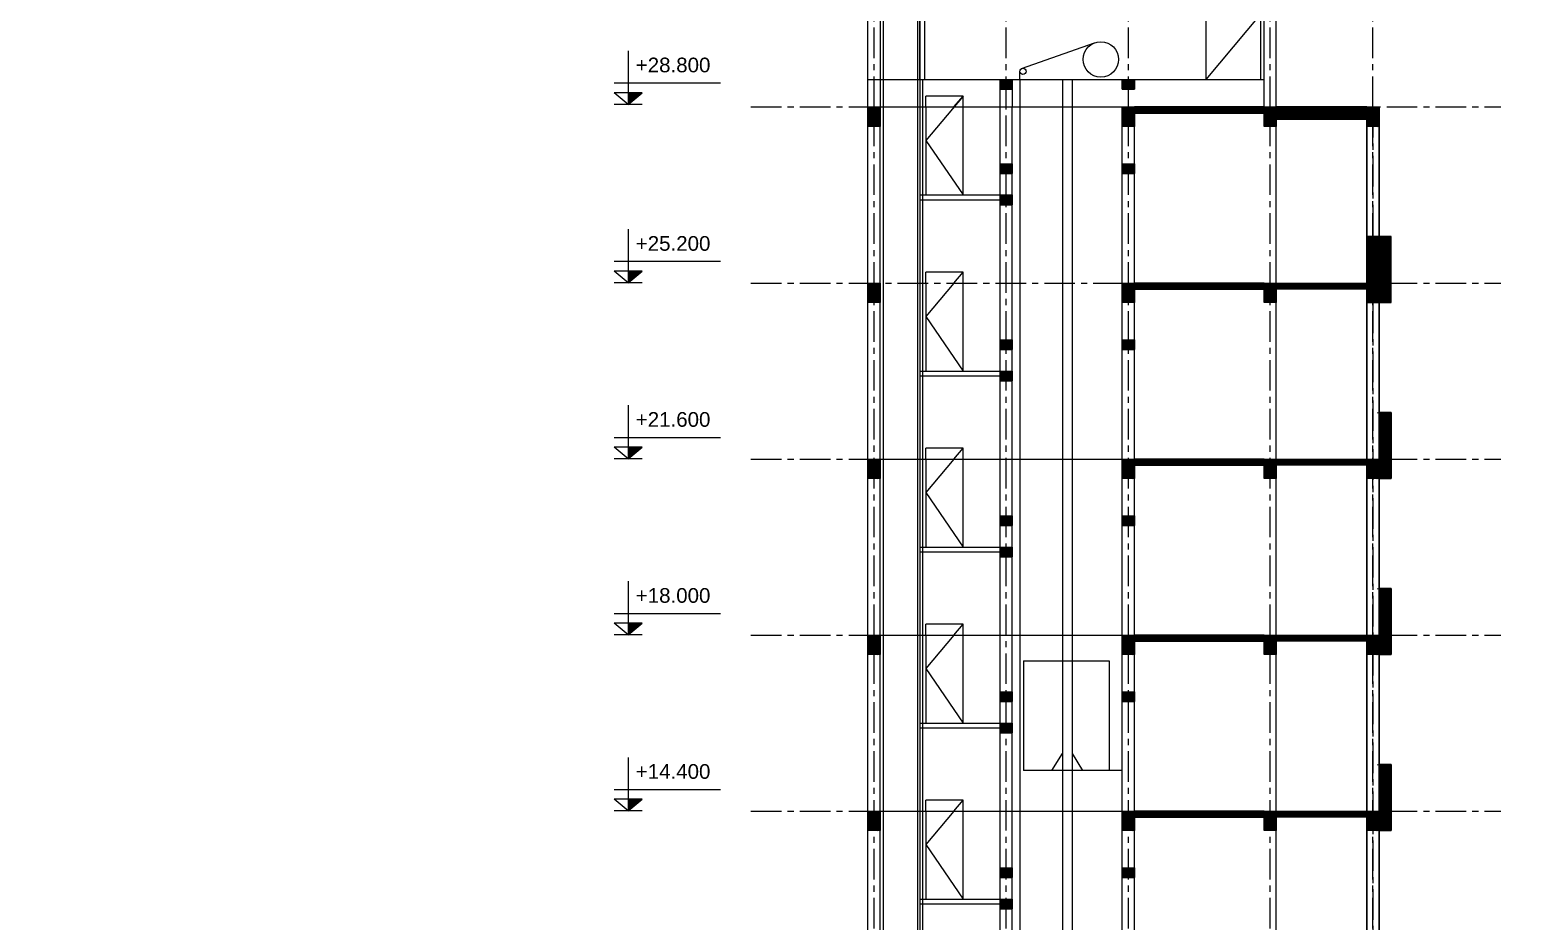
# Model space of a CAD drawing. Header units: millimetres. Extents: x 0 to 8478784, y 0 to 684185.
# Drawn here: x 4043042 to 4073634, y 327576 to 345803 of the extents above; entities that cross this region are included whole.
import ezdxf
from ezdxf.enums import TextEntityAlignment as Align

# ---------------------------------------------------------------- set-up
doc = ezdxf.new("R2010")
doc.units = ezdxf.units.MM
doc.header["$LTSCALE"] = 5000
doc.header["$MEASUREMENT"] = 0
doc.linetypes.add('CENTER', pattern=[2, 1.25, -0.25, 0.25, -0.25])
for name, color, linetype, lineweight in [('00-XMT.Axes', 22, 'CENTER', 15), ('02-XMT.Beams', 94, 'Continuous', 25), ('NET KY HIEU', 31, 'Continuous', 20), ('net thay', 7, 'Continuous', 15)]:
    doc.layers.add(name, color=color, linetype=linetype, lineweight=lineweight)
doc.styles.add('CHU THUONG', font='chhbg.shx', dxfattribs={"width": 0.8, "height": 220})
doc.styles.add('huan-vnari', font='VNARIAL.TTF', dxfattribs={"height": 300})
pattern_1 = [(45, (2182308.238, -26896.873), (-8.838834765, 8.838834765), [])]
pattern_2 = [(45, (2184808.238, -26896.873), (-8.838834765, 8.838834765), [])]
pattern_3 = [(45, (2182308.238, -27535.268), (-8.838834765, 8.838834765), [])]
pattern_4 = [(45, (2176925.207, -21640.16), (-8.838834765, 8.838834765), [])]
pattern_5 = [(45, (2176925.207, -25240.16), (-8.838834765, 8.838834765), [])]
pattern_6 = [(45, (2176925.207, -55370.786), (-8.838834765, 8.838834765), [])]
pattern_7 = [(45, (2176925.207, -28840.16), (-8.838834765, 8.838834765), [])]
pattern_8 = [(45, (2176925.207, -32440.16), (-8.838834765, 8.838834765), [])]

# ---------------------------------------------------------------- blocks, each defined once
blk = doc.blocks.new('cot')
at = {"layer": 'NET KY HIEU', "color": 7}
for p, q in [((0, 615), (0, 0)), ((1060, 243), (-160, 243)), ((0, 0), (-160, 133)), ((160, 133), (-160, 133)), ((0, 0), (160, 133))]:
    blk.add_line(p, q, dxfattribs=at)
at = {"layer": 'NET KY HIEU', "color": 1, "ltscale": 600}
blk.add_line((160, 0), (-160, 0), dxfattribs=at)
at = {"layer": 'NET KY HIEU', "ltscale": 600}
blk.add_solid([(0, 0), (0, 133), (160, 133)], dxfattribs=at)
at = {"layer": 'NET KY HIEU', "color": 3, "style": 'CHU THUONG', "width": 0.8}
blk.add_attdef('%%P0.000', text='', height=220, dxfattribs=at).set_placement((87, 453), align=Align.MIDDLE_LEFT)

msp = doc.modelspace()

# ---------------------------------------------------------------- hatches: boundary and pattern name
at = {"layer": '02-XMT.Beams', "linetype": 'ByBlock', "lineweight": 15}
h = msp.add_hatch(dxfattribs=at)
h.set_pattern_fill('ANSI31', color=256, scale=100, style=0)
h.set_pattern_definition([(45, (2182308.238, -17971.252), (-8.838834765, 8.838834765), [])])
h.paths.add_polyline_path([(4062877.5, 344590.8), (4062877.5, 344790.8), (4063127.5, 344790.8), (4063127.5, 344590.8)])
h = msp.add_hatch(dxfattribs=at)
h.set_pattern_fill('ANSI31', color=256, scale=100, style=0)
h.set_pattern_definition([(45, (2184808.238, -17971.252), (-8.838834765, 8.838834765), [])])
h.paths.add_polyline_path([(4065377.5, 344590.8), (4065377.5, 344790.8), (4065627.5, 344790.8), (4065627.5, 344590.8)])
h = msp.add_hatch(dxfattribs=at)
h.set_pattern_fill('ANSI31', color=256, scale=100, style=0)
h.set_pattern_definition([(45, (2179620.483, -21403.431), (-8.838834765, 8.838834765), [])])
h.paths.add_polyline_path([(4060177.5, 343826.8), (4060177.5, 344226.8), (4060427.5, 344226.8), (4060427.5, 343826.8)])
h = msp.add_hatch(dxfattribs=at)
h.set_pattern_fill('ANSI31', color=256, scale=100, style=0)
h.set_pattern_definition([(45, (2184820.483, -21403.431), (-8.838834765, 8.838834765), [])])
h.paths.add_polyline_path([(4065377.5, 343826.8), (4065377.5, 344226.8), (4065627.5, 344226.8), (4065627.5, 343826.8)])
h = msp.add_hatch(dxfattribs=at)
h.set_pattern_fill('ANSI31', color=256, scale=100, style=0)
h.set_pattern_definition(pattern_4)
h.paths.add_polyline_path([(4068277.5, 344226.8), (4065627.5, 344226.8), (4065627.5, 344101.8), (4068277.5, 344101.8)])
h.paths.add_polyline_path([(4065627.5, 344101.8), (4068277.5, 344101.8)], flags=17)
h = msp.add_hatch(dxfattribs=at)
h.set_pattern_fill('ANSI31', color=256, scale=100, style=0)
h.set_pattern_definition(pattern_4)
h.paths.add_polyline_path([(4068277.5, 344226.8), (4065627.5, 344226.8), (4065627.5, 344101.8), (4068277.5, 344101.8)])
h.paths.add_polyline_path([(4065627.5, 344101.8), (4068277.5, 344101.8)], flags=17)
h = msp.add_hatch(dxfattribs=at)
h.set_pattern_fill('ANSI31', color=256, scale=100, style=0)
h.set_pattern_definition(pattern_4)
h.paths.add_polyline_path([(4065627.5, 344226.8), (4065627.5, 344101.8), (4068277.5, 344101.8), (4068277.5, 344226.8)])
h = msp.add_hatch(dxfattribs=at)
h.set_pattern_fill('ANSI31', color=256, scale=100, style=0)
h.set_pattern_definition([(45, (2187720.483, -21403.431), (-8.838834765, 8.838834765), [])])
h.paths.add_polyline_path([(4068277.5, 343826.8), (4068277.5, 344226.8), (4068527.5, 344226.8), (4068527.5, 343826.8)])
h = msp.add_hatch(dxfattribs=at)
h.set_pattern_fill('ANSI31', color=256, scale=100, style=0)
h.set_pattern_definition(pattern_4)
h.paths.add_polyline_path([(4068527.5, 344226.8), (4068527.5, 343976.8), (4070377.5, 343976.8), (4070377.5, 344226.8)])
h = msp.add_hatch(dxfattribs=at)
h.set_pattern_fill('ANSI31', color=256, scale=100, style=0)
h.set_pattern_definition([(45, (2189820.483, -21403.431), (-8.838834765, 8.838834765), [])])
h.paths.add_polyline_path([(4070377.5, 343826.8), (4070377.5, 344226.8), (4070627.5, 344226.8), (4070627.5, 343826.8)])
h = msp.add_hatch(dxfattribs=at)
h.set_pattern_fill('ANSI31', color=256, scale=100, style=0)
h.set_pattern_definition([(45, (2182308.238, -19696.873), (-8.838834765, 8.838834765), [])])
h.paths.add_polyline_path([(4062877.5, 342865.2), (4062877.5, 343065.2), (4063127.5, 343065.2), (4063127.5, 342865.2)])
h = msp.add_hatch(dxfattribs=at)
h.set_pattern_fill('ANSI31', color=256, scale=100, style=0)
h.set_pattern_definition([(45, (2184808.238, -19696.873), (-8.838834765, 8.838834765), [])])
h.paths.add_polyline_path([(4065377.5, 342865.2), (4065377.5, 343065.2), (4065627.5, 343065.2), (4065627.5, 342865.2)])
h = msp.add_hatch(dxfattribs=at)
h.set_pattern_fill('ANSI31', color=256, scale=100, style=0)
h.set_pattern_definition([(45, (2182308.238, -20335.268), (-8.838834765, 8.838834765), [])])
h.paths.add_polyline_path([(4062877.5, 342226.8), (4062877.5, 342426.8), (4063127.5, 342426.8), (4063127.5, 342226.8)])
h = msp.add_hatch(dxfattribs=at)
h.set_pattern_fill('ANSI31', color=256, scale=100, style=0)
h.set_pattern_definition(pattern_4)
h.paths.add_polyline_path([(4070377.5, 341576.8), (4070377.5, 340226.8), (4070877.5, 340226.8), (4070877.5, 341576.8)])
h = msp.add_hatch(dxfattribs=at)
h.set_pattern_fill('ANSI31', color=256, scale=100, style=0)
h.set_pattern_definition([(45, (2179620.483, -25003.431), (-8.838834765, 8.838834765), [])])
h.paths.add_polyline_path([(4060177.5, 340226.8), (4060177.5, 340626.8), (4060427.5, 340626.8), (4060427.5, 340226.8)])
h = msp.add_hatch(dxfattribs=at)
h.set_pattern_fill('ANSI31', color=256, scale=100, style=0)
h.set_pattern_definition([(45, (2184820.483, -25003.431), (-8.838834765, 8.838834765), [])])
h.paths.add_polyline_path([(4065377.5, 340226.8), (4065377.5, 340626.8), (4065627.5, 340626.8), (4065627.5, 340226.8)])
h = msp.add_hatch(dxfattribs=at)
h.set_pattern_fill('ANSI31', color=256, scale=100, style=0)
h.set_pattern_definition(pattern_5)
h.paths.add_polyline_path([(4068277.5, 340626.8), (4065627.5, 340626.8), (4065627.5, 340501.8), (4068277.5, 340501.8)])
h.paths.add_polyline_path([(4065627.5, 340501.8), (4068277.5, 340501.8)], flags=17)
h = msp.add_hatch(dxfattribs=at)
h.set_pattern_fill('ANSI31', color=256, scale=100, style=0)
h.set_pattern_definition(pattern_5)
h.paths.add_polyline_path([(4068277.5, 340626.8), (4065627.5, 340626.8), (4065627.5, 340501.8), (4068277.5, 340501.8)])
h.paths.add_polyline_path([(4065627.5, 340501.8), (4068277.5, 340501.8)], flags=17)
h = msp.add_hatch(dxfattribs=at)
h.set_pattern_fill('ANSI31', color=256, scale=100, style=0)
h.set_pattern_definition(pattern_5)
h.paths.add_polyline_path([(4065627.5, 340626.8), (4065627.5, 340501.8), (4068277.5, 340501.8), (4068277.5, 340626.8)])
h = msp.add_hatch(dxfattribs=at)
h.set_pattern_fill('ANSI31', color=256, scale=100, style=0)
h.set_pattern_definition([(45, (2187720.483, -25003.431), (-8.838834765, 8.838834765), [])])
h.paths.add_polyline_path([(4068277.5, 340226.8), (4068277.5, 340626.8), (4068527.5, 340626.8), (4068527.5, 340226.8)])
h = msp.add_hatch(dxfattribs=at)
h.set_pattern_fill('ANSI31', color=256, scale=100, style=0)
h.set_pattern_definition(pattern_4)
h.paths.add_polyline_path([(4070377.5, 340501.1), (4068527.5, 340501.8), (4068527.5, 340626.8), (4070377.5, 340626.8)])
h = msp.add_hatch(dxfattribs=at)
h.set_pattern_fill('ANSI31', color=256, scale=100, style=0)
h.set_pattern_definition([(45, (2189820.483, -25003.431), (-8.838834765, 8.838834765), [])])
h.paths.add_polyline_path([(4070377.5, 340226.8), (4070377.5, 340626.8), (4070627.5, 340626.8), (4070627.5, 340226.8)])
h = msp.add_hatch(dxfattribs=at)
h.set_pattern_fill('ANSI31', color=256, scale=100, style=0)
h.set_pattern_definition([(45, (2182308.238, -23296.873), (-8.838834765, 8.838834765), [])])
h.paths.add_polyline_path([(4062877.5, 339265.2), (4062877.5, 339465.2), (4063127.5, 339465.2), (4063127.5, 339265.2)])
h = msp.add_hatch(dxfattribs=at)
h.set_pattern_fill('ANSI31', color=256, scale=100, style=0)
h.set_pattern_definition([(45, (2184808.238, -23296.873), (-8.838834765, 8.838834765), [])])
h.paths.add_polyline_path([(4065377.5, 339265.2), (4065377.5, 339465.2), (4065627.5, 339465.2), (4065627.5, 339265.2)])
h = msp.add_hatch(dxfattribs=at)
h.set_pattern_fill('ANSI31', color=256, scale=100, style=0)
h.set_pattern_definition([(45, (2182308.238, -23935.268), (-8.838834765, 8.838834765), [])])
h.paths.add_polyline_path([(4062877.5, 338626.8), (4062877.5, 338826.8), (4063127.5, 338826.8), (4063127.5, 338626.8)])
h = msp.add_hatch(dxfattribs=at)
h.set_pattern_fill('ANSI31', color=256, scale=100, style=0)
h.set_pattern_definition(pattern_4)
h.paths.add_polyline_path([(4070877.5, 337979.2), (4070627.5, 337979.2), (4070627.5, 336626.8), (4070877.5, 336626.8)])
h = msp.add_hatch(dxfattribs=at)
h.set_pattern_fill('ANSI31', color=256, scale=100, style=0)
h.set_pattern_definition([(45, (2179620.483, -28603.431), (-8.838834765, 8.838834765), [])])
h.paths.add_polyline_path([(4060177.5, 336626.8), (4060177.5, 337026.8), (4060427.5, 337026.8), (4060427.5, 336626.8)])
h = msp.add_hatch(dxfattribs=at)
h.set_pattern_fill('ANSI31', color=256, scale=100, style=0)
h.set_pattern_definition([(45, (2184820.483, -28603.431), (-8.838834765, 8.838834765), [])])
h.paths.add_polyline_path([(4065377.5, 336626.8), (4065377.5, 337026.8), (4065627.5, 337026.8), (4065627.5, 336626.8)])
h = msp.add_hatch(dxfattribs=at)
h.set_pattern_fill('ANSI31', color=256, scale=100, style=0)
h.set_pattern_definition(pattern_6)
h.paths.add_polyline_path([(4068277.5, 337026.8), (4065627.5, 337026.8), (4065627.5, 336901.8), (4068277.5, 336901.8)])
h.paths.add_polyline_path([(4065627.5, 336901.8), (4068277.5, 336901.8)], flags=17)
h = msp.add_hatch(dxfattribs=at)
h.set_pattern_fill('ANSI31', color=256, scale=100, style=0)
h.set_pattern_definition(pattern_6)
h.paths.add_polyline_path([(4068277.5, 337026.8), (4065627.5, 337026.8), (4065627.5, 336901.8), (4068277.5, 336901.8)])
h.paths.add_polyline_path([(4065627.5, 336901.8), (4068277.5, 336901.8)], flags=17)
h = msp.add_hatch(dxfattribs=at)
h.set_pattern_fill('ANSI31', color=256, scale=100, style=0)
h.set_pattern_definition(pattern_7)
h.paths.add_polyline_path([(4065627.5, 337026.8), (4065627.5, 336901.8), (4068277.5, 336901.8), (4068277.5, 337026.8)])
h = msp.add_hatch(dxfattribs=at)
h.set_pattern_fill('ANSI31', color=256, scale=100, style=0)
h.set_pattern_definition([(45, (2187720.483, -28603.431), (-8.838834765, 8.838834765), [])])
h.paths.add_polyline_path([(4068277.5, 336626.8), (4068277.5, 337026.8), (4068527.5, 337026.8), (4068527.5, 336626.8)])
h = msp.add_hatch(dxfattribs=at)
h.set_pattern_fill('ANSI31', color=256, scale=100, style=0)
h.set_pattern_definition(pattern_5)
h.paths.add_polyline_path([(4070377.5, 336901.1), (4068527.5, 336901.8), (4068527.5, 337026.8), (4070377.5, 337026.8)])
h = msp.add_hatch(dxfattribs=at)
h.set_pattern_fill('ANSI31', color=256, scale=100, style=0)
h.set_pattern_definition([(45, (2189820.483, -28603.431), (-8.838834765, 8.838834765), [])])
h.paths.add_polyline_path([(4070377.5, 336626.8), (4070377.5, 337026.8), (4070627.5, 337026.8), (4070627.5, 336626.8)])
h = msp.add_hatch(dxfattribs=at)
h.set_pattern_fill('ANSI31', color=256, scale=100, style=0)
h.set_pattern_definition(pattern_1)
h.paths.add_polyline_path([(4062877.5, 335665.2), (4062877.5, 335865.2), (4063127.5, 335865.2), (4063127.5, 335665.2)])
h = msp.add_hatch(dxfattribs=at)
h.set_pattern_fill('ANSI31', color=256, scale=100, style=0)
h.set_pattern_definition(pattern_1)
h.paths.add_polyline_path([(4062877.5, 335665.2), (4062877.5, 335865.2), (4063127.5, 335865.2), (4063127.5, 335665.2)])
h = msp.add_hatch(dxfattribs=at)
h.set_pattern_fill('ANSI31', color=256, scale=100, style=0)
h.set_pattern_definition(pattern_2)
h.paths.add_polyline_path([(4065377.5, 335665.2), (4065377.5, 335865.2), (4065627.5, 335865.2), (4065627.5, 335665.2)])
h = msp.add_hatch(dxfattribs=at)
h.set_pattern_fill('ANSI31', color=256, scale=100, style=0)
h.set_pattern_definition(pattern_2)
h.paths.add_polyline_path([(4065377.5, 335665.2), (4065377.5, 335865.2), (4065627.5, 335865.2), (4065627.5, 335665.2)])
h = msp.add_hatch(dxfattribs=at)
h.set_pattern_fill('ANSI31', color=256, scale=100, style=0)
h.set_pattern_definition(pattern_3)
h.paths.add_polyline_path([(4062877.5, 335026.8), (4062877.5, 335226.8), (4063127.5, 335226.8), (4063127.5, 335026.8)])
h = msp.add_hatch(dxfattribs=at)
h.set_pattern_fill('ANSI31', color=256, scale=100, style=0)
h.set_pattern_definition(pattern_3)
h.paths.add_polyline_path([(4062877.5, 335026.8), (4062877.5, 335226.8), (4063127.5, 335226.8), (4063127.5, 335026.8)])
h = msp.add_hatch(dxfattribs=at)
h.set_pattern_fill('ANSI31', color=256, scale=100, style=0)
h.set_pattern_definition(pattern_5)
h.paths.add_polyline_path([(4070877.5, 334379.2), (4070627.5, 334379.2), (4070627.5, 333026.8), (4070877.5, 333026.8)])
h = msp.add_hatch(dxfattribs=at)
h.set_pattern_fill('ANSI31', color=256, scale=100, style=0)
h.set_pattern_definition([(45, (2179620.483, -32203.431), (-8.838834765, 8.838834765), [])])
h.paths.add_polyline_path([(4060177.5, 333026.8), (4060177.5, 333426.8), (4060427.5, 333426.8), (4060427.5, 333026.8)])
h = msp.add_hatch(dxfattribs=at)
h.set_pattern_fill('ANSI31', color=256, scale=100, style=0)
h.set_pattern_definition([(45, (2184820.483, -32203.431), (-8.838834765, 8.838834765), [])])
h.paths.add_polyline_path([(4065377.5, 333026.8), (4065377.5, 333426.8), (4065627.5, 333426.8), (4065627.5, 333026.8)])
h = msp.add_hatch(dxfattribs=at)
h.set_pattern_fill('ANSI31', color=256, scale=100, style=0)
h.set_pattern_definition(pattern_8)
h.paths.add_polyline_path([(4065627.5, 333426.8), (4065627.5, 333301.8), (4068277.5, 333301.8), (4068277.5, 333426.8)])
h = msp.add_hatch(dxfattribs=at)
h.set_pattern_fill('ANSI31', color=256, scale=100, style=0)
h.set_pattern_definition([(45, (2187720.483, -32203.431), (-8.838834765, 8.838834765), [])])
h.paths.add_polyline_path([(4068277.5, 333026.8), (4068277.5, 333426.8), (4068527.5, 333426.8), (4068527.5, 333026.8)])
h = msp.add_hatch(dxfattribs=at)
h.set_pattern_fill('ANSI31', color=256, scale=100, style=0)
h.set_pattern_definition(pattern_7)
h.paths.add_polyline_path([(4070377.5, 333301.1), (4068527.5, 333301.8), (4068527.5, 333426.8), (4070377.5, 333426.8)])
h = msp.add_hatch(dxfattribs=at)
h.set_pattern_fill('ANSI31', color=256, scale=100, style=0)
h.set_pattern_definition([(45, (2189820.483, -32203.431), (-8.838834765, 8.838834765), [])])
h.paths.add_polyline_path([(4070377.5, 333026.8), (4070377.5, 333426.8), (4070627.5, 333426.8), (4070627.5, 333026.8)])
h = msp.add_hatch(dxfattribs=at)
h.set_pattern_fill('ANSI31', color=256, scale=100, style=0)
h.set_pattern_definition([(45, (2182308.238, -30496.873), (-8.838834765, 8.838834765), [])])
h.paths.add_polyline_path([(4062877.5, 332065.2), (4062877.5, 332265.2), (4063127.5, 332265.2), (4063127.5, 332065.2)])
h = msp.add_hatch(dxfattribs=at)
h.set_pattern_fill('ANSI31', color=256, scale=100, style=0)
h.set_pattern_definition([(45, (2184808.238, -30496.873), (-8.838834765, 8.838834765), [])])
h.paths.add_polyline_path([(4065377.5, 332065.2), (4065377.5, 332265.2), (4065627.5, 332265.2), (4065627.5, 332065.2)])
h = msp.add_hatch(dxfattribs=at)
h.set_pattern_fill('ANSI31', color=256, scale=100, style=0)
h.set_pattern_definition([(45, (2182308.238, -31135.268), (-8.838834765, 8.838834765), [])])
h.paths.add_polyline_path([(4062877.5, 331426.8), (4062877.5, 331626.8), (4063127.5, 331626.8), (4063127.5, 331426.8)])
h = msp.add_hatch(dxfattribs=at)
h.set_pattern_fill('ANSI31', color=256, scale=100, style=0)
h.set_pattern_definition(pattern_7)
h.paths.add_polyline_path([(4070877.5, 330779.2), (4070627.5, 330779.2), (4070627.5, 329426.8), (4070877.5, 329426.8)])
h = msp.add_hatch(dxfattribs=at)
h.set_pattern_fill('ANSI31', color=256, scale=100, style=0)
h.set_pattern_definition([(45, (2179620.483, -35803.431), (-8.838834765, 8.838834765), [])])
h.paths.add_polyline_path([(4060177.5, 329426.8), (4060177.5, 329826.8), (4060427.5, 329826.8), (4060427.5, 329426.8)])
h = msp.add_hatch(dxfattribs=at)
h.set_pattern_fill('ANSI31', color=256, scale=100, style=0)
h.set_pattern_definition([(45, (2184820.483, -35803.431), (-8.838834765, 8.838834765), [])])
h.paths.add_polyline_path([(4065377.5, 329426.8), (4065377.5, 329826.8), (4065627.5, 329826.8), (4065627.5, 329426.8)])
h = msp.add_hatch(dxfattribs=at)
h.set_pattern_fill('ANSI31', color=256, scale=100, style=0)
h.set_pattern_definition([(45, (2176925.207, -36040.16), (-8.838834765, 8.838834765), [])])
h.paths.add_polyline_path([(4065627.5, 329826.8), (4065627.5, 329701.8), (4068277.5, 329701.8), (4068277.5, 329826.8)])
h = msp.add_hatch(dxfattribs=at)
h.set_pattern_fill('ANSI31', color=256, scale=100, style=0)
h.set_pattern_definition([(45, (2187720.483, -35803.431), (-8.838834765, 8.838834765), [])])
h.paths.add_polyline_path([(4068277.5, 329426.8), (4068277.5, 329826.8), (4068527.5, 329826.8), (4068527.5, 329426.8)])
h = msp.add_hatch(dxfattribs=at)
h.set_pattern_fill('ANSI31', color=256, scale=100, style=0)
h.set_pattern_definition(pattern_8)
h.paths.add_polyline_path([(4070377.5, 329701.1), (4068527.5, 329701.8), (4068527.5, 329826.8), (4070377.5, 329826.8)])
h = msp.add_hatch(dxfattribs=at)
h.set_pattern_fill('ANSI31', color=256, scale=100, style=0)
h.set_pattern_definition([(45, (2189820.483, -35803.431), (-8.838834765, 8.838834765), [])])
h.paths.add_polyline_path([(4070377.5, 329426.8), (4070377.5, 329826.8), (4070627.5, 329826.8), (4070627.5, 329426.8)])
h = msp.add_hatch(dxfattribs=at)
h.set_pattern_fill('ANSI31', color=256, scale=100, style=0)
h.set_pattern_definition([(45, (2182308.238, -34096.873), (-8.838834765, 8.838834765), [])])
h.paths.add_polyline_path([(4062877.5, 328465.2), (4062877.5, 328665.2), (4063127.5, 328665.2), (4063127.5, 328465.2)])
h = msp.add_hatch(dxfattribs=at)
h.set_pattern_fill('ANSI31', color=256, scale=100, style=0)
h.set_pattern_definition([(45, (2184808.238, -34096.873), (-8.838834765, 8.838834765), [])])
h.paths.add_polyline_path([(4065377.5, 328465.2), (4065377.5, 328665.2), (4065627.5, 328665.2), (4065627.5, 328465.2)])
h = msp.add_hatch(dxfattribs=at)
h.set_pattern_fill('ANSI31', color=256, scale=100, style=0)
h.set_pattern_definition([(45, (2182308.238, -34735.268), (-8.838834765, 8.838834765), [])])
h.paths.add_polyline_path([(4062877.5, 327826.8), (4062877.5, 328026.8), (4063127.5, 328026.8), (4063127.5, 327826.8)])

# ---------------------------------------------------------------- linework, layer by layer
at = {"layer": '00-XMT.Axes', "color": 8, "linetype": 'CENTER', "lineweight": 15, "ltscale": 0.1}
for p, q in [((4068402.5, 344226.8), (4068402.5, 349383.5)), ((4060302.5, 344226.8), (4060302.5, 348948.2)), ((4063002.5, 344226.8), (4063002.5, 348891)), ((4065502.5, 344226.8), (4065502.5, 348942.9)), ((4070502.5, 344226.8), (4070502.5, 349006.2)), ((4070502.5, 344226.8), (4070502.5, 348994.7)), ((4057784.5, 344226.8), (4073121.1, 344226.8)), ((4060302.5, 315426.8), (4060302.5, 344226.8)), ((4063002.5, 315426.8), (4063002.5, 344226.8)), ((4065502.5, 315426.8), (4065502.5, 344226.8)), ((4068402.5, 315426.8), (4068402.5, 344226.8)), ((4070502.5, 315426.8), (4070502.5, 344226.8)), ((4057784.5, 340626.8), (4073121.1, 340626.8)), ((4057784.5, 337026.8), (4073121.1, 337026.8)), ((4057784.5, 333426.8), (4073121.1, 333426.8)), ((4057784.5, 329826.8), (4073121.1, 329826.8))]:
    msp.add_line(p, q, dxfattribs=at)
at = {"layer": '00-XMT.Axes', "linetype": 'CENTER', "lineweight": 15, "ltscale": 0.1}
msp.add_line((4070502.5, 344226.8), (4070502.5, 315426.8), dxfattribs=at)
at = {"layer": '02-XMT.Beams', "linetype": 'ByBlock', "lineweight": 15}
for p, q in [((4060177.5, 344226.8), (4060177.5, 347876.8)), ((4060427.5, 347876.8), (4060427.5, 344226.8)), ((4061239.6, 344790.8), (4061239.6, 347876.8)), ((4061339.6, 344790.8), (4061339.6, 347876.8)), ((4068277.5, 344226.8), (4068277.5, 347876.8)), ((4068527.5, 344226.8), (4068527.5, 347876.8)), ((4067083.9, 347520.8), (4067083.9, 344790.8)), ((4068202.8, 347520.8), (4068202.8, 344790.8)), ((4060489.6, 346044.3), (4060489.6, 313819.9)), ((4061189.6, 346044.3), (4061189.6, 317126.8)), ((4061239.6, 346044.3), (4061239.6, 317126.8)), ((4068202.8, 346122.9), (4067083.9, 344790.8)), ((4063315.4, 345013), (4064808.1, 345540.5)), ((4060177.5, 344790.8), (4066263.8, 344790.8)), ((4061289.6, 344790.8), (4061289.6, 317226.8)), ((4062877.5, 344790.8), (4063127.5, 344790.8)), ((4062877.5, 344590.8), (4062877.5, 344790.8)), ((4063127.5, 344790.8), (4063127.5, 344590.8)), ((4063282.8, 344790.8), (4063282.8, 344959.6)), ((4063282.8, 344790.8), (4063282.8, 313724.9)), ((4064152.5, 344790.8), (4064152.5, 313195.5)), ((4064352.5, 344790.8), (4064352.5, 313195.5)), ((4064352.5, 344790.8), (4064352.5, 313195.5)), ((4065377.5, 344790.8), (4065627.5, 344790.8)), ((4065377.5, 344590.8), (4065377.5, 344790.8)), ((4065627.5, 344790.8), (4065627.5, 344590.8)), ((4066263.8, 344790.8), (4068277.5, 344790.8)), ((4063127.5, 344590.8), (4062877.5, 344590.8)), ((4062877.5, 344226.8), (4062877.5, 344590.8)), ((4062877.5, 344590.8), (4063127.5, 344590.8)), ((4063127.5, 344590.8), (4063127.5, 344226.8)), ((4065627.5, 344590.8), (4065377.5, 344590.8)), ((4065377.5, 344590.8), (4065627.5, 344590.8)), ((4060177.5, 315426.8), (4060177.5, 344226.8)), ((4060177.5, 344226.8), (4070627.5, 344226.8)), ((4060177.5, 344226.8), (4060427.5, 344226.8)), ((4060177.5, 343826.8), (4060177.5, 344226.8)), ((4060427.5, 315426.8), (4060427.5, 344226.8)), ((4060427.5, 344226.8), (4060427.5, 343826.8)), ((4061239.6, 344226.8), (4061239.6, 342426.8)), ((4062126.5, 344451.6), (4061361.3, 343544.8)), ((4062126.5, 344451.6), (4061361.3, 344451.6)), ((4061361.3, 344226.8), (4061361.3, 344451.6)), ((4061361.3, 344226.8), (4061361.3, 342426.8)), ((4061936.8, 344226.8), (4062126.5, 344451.6)), ((4062126.5, 344226.8), (4062126.5, 344451.6)), ((4062126.5, 342426.8), (4062126.5, 344226.8)), ((4062877.5, 315426.8), (4062877.5, 344226.8)), ((4063127.5, 315426.8), (4063127.5, 344226.8)), ((4065377.5, 315426.8), (4065377.5, 344226.8)), ((4065377.5, 344226.8), (4065627.5, 344226.8)), ((4065377.5, 343826.8), (4065377.5, 344226.8)), ((4065627.5, 315426.8), (4065627.5, 344226.8)), ((4065627.5, 344226.8), (4065627.5, 343826.8)), ((4065627.5, 344226.8), (4065627.5, 344101.8)), ((4068277.5, 344226.8), (4065627.5, 344226.8)), ((4068277.5, 344226.8), (4068527.5, 344226.8)), ((4068277.5, 343826.8), (4068277.5, 344226.8)), ((4068277.5, 344101.8), (4068277.5, 344226.8)), ((4068527.5, 315426.8), (4068527.5, 344226.8)), ((4068527.5, 344226.8), (4068527.5, 343826.8)), ((4068527.5, 344226.8), (4070377.5, 344226.8)), ((4068527.5, 344226.8), (4068527.5, 343976.8)), ((4070377.5, 344226.8), (4068527.5, 344226.8)), ((4070377.5, 344226.8), (4070377.5, 315426.8)), ((4070377.5, 315426.8), (4070377.5, 344226.8)), ((4070377.5, 344226.8), (4070627.5, 344226.8)), ((4070377.5, 343826.8), (4070377.5, 344226.8)), ((4070377.5, 343976.8), (4070377.5, 344226.8)), ((4070627.5, 344226.8), (4070627.5, 315426.8)), ((4070627.5, 315426.8), (4070627.5, 344226.8)), ((4070627.5, 344226.8), (4070627.5, 343826.8)), ((4065627.5, 344101.8), (4068527.5, 344101.8)), ((4065627.5, 344101.8), (4065627.5, 343976.8)), ((4068277.5, 344101.8), (4065627.5, 344101.8)), ((4065627.5, 344101.8), (4068277.5, 344101.8)), ((4065627.5, 343826.8), (4065627.5, 343951.8)), ((4068277.5, 343976.8), (4068277.5, 344101.8)), ((4068527.5, 343976.8), (4070377.5, 343976.8)), ((4068527.5, 343976.8), (4070377.5, 343976.8)), ((4060427.5, 343826.8), (4060177.5, 343826.8)), ((4065627.5, 343826.8), (4065377.5, 343826.8)), ((4068527.5, 343826.8), (4068277.5, 343826.8)), ((4070627.5, 343826.8), (4070377.5, 343826.8)), ((4061361.3, 343544.8), (4062126.5, 342426.8)), ((4062877.5, 343065.2), (4063127.5, 343065.2)), ((4062877.5, 342865.2), (4062877.5, 343065.2)), ((4063127.5, 343065.2), (4063127.5, 342865.2)), ((4065377.5, 343065.2), (4065627.5, 343065.2)), ((4065377.5, 342865.2), (4065377.5, 343065.2)), ((4065627.5, 343065.2), (4065627.5, 342865.2)), ((4063127.5, 342865.2), (4062877.5, 342865.2)), ((4062877.5, 342865.2), (4063127.5, 342865.2)), ((4065627.5, 342865.2), (4065377.5, 342865.2)), ((4065377.5, 342865.2), (4065627.5, 342865.2)), ((4061239.6, 342426.8), (4062877.5, 342426.8)), ((4061239.6, 342326.8), (4062877.5, 342326.8)), ((4061361.3, 342426.8), (4062126.5, 342426.8)), ((4062877.5, 342426.8), (4063127.5, 342426.8)), ((4062877.5, 342226.8), (4062877.5, 342426.8)), ((4063127.5, 342426.8), (4063127.5, 342226.8)), ((4063127.5, 342226.8), (4062877.5, 342226.8)), ((4062877.5, 342226.8), (4063127.5, 342226.8)), ((4070877.5, 341576.8), (4070377.5, 341576.8)), ((4070377.5, 341576.8), (4070377.5, 340626.8)), ((4070877.5, 341576.8), (4070377.5, 341576.8)), ((4070377.5, 341576.8), (4070377.5, 340226.8)), ((4070877.5, 341576.8), (4070377.5, 341576.8)), ((4070877.5, 340226.8), (4070877.5, 341576.8)), ((4070877.5, 340226.8), (4070877.5, 341576.8)), ((4070877.5, 340226.8), (4070877.5, 341576.8)), ((4062126.5, 340851.6), (4061361.3, 340851.6)), ((4061361.3, 340626.8), (4061361.3, 340851.6)), ((4061936.8, 340626.8), (4062126.5, 340851.6)), ((4062126.5, 340626.8), (4062126.5, 340851.6)), ((4060177.5, 340626.8), (4060427.5, 340626.8)), ((4060177.5, 340226.8), (4060177.5, 340626.8)), ((4060427.5, 340626.8), (4060427.5, 340226.8)), ((4061239.6, 340626.8), (4061239.6, 338826.8)), ((4061361.3, 340626.8), (4061361.3, 338826.8)), ((4061936.8, 340626.8), (4061361.3, 339944.8)), ((4062126.5, 338826.8), (4062126.5, 340626.8)), ((4065377.5, 340626.8), (4065627.5, 340626.8)), ((4065377.5, 340226.8), (4065377.5, 340626.8)), ((4065627.5, 340626.8), (4065627.5, 340226.8)), ((4065627.5, 340626.8), (4065627.5, 340501.8)), ((4068277.5, 340626.8), (4065627.5, 340626.8)), ((4065627.5, 340501.8), (4068527.5, 340501.8)), ((4065627.5, 340501.8), (4065627.5, 340376.8)), ((4068277.5, 340501.8), (4065627.5, 340501.8)), ((4065627.5, 340501.8), (4068277.5, 340501.8)), ((4068277.5, 340626.8), (4068527.5, 340626.8)), ((4068277.5, 340226.8), (4068277.5, 340626.8)), ((4068277.5, 340501.8), (4068277.5, 340626.8)), ((4068277.5, 340376.8), (4068277.5, 340501.8)), ((4068527.5, 340626.8), (4068527.5, 340226.8)), ((4068527.5, 340626.8), (4068527.5, 340376.8)), ((4068527.5, 340501.8), (4068527.5, 340626.8)), ((4068527.5, 340626.8), (4070377.5, 340626.8)), ((4070377.5, 340501.1), (4068527.5, 340501.8)), ((4070377.5, 340626.8), (4070627.5, 340626.8)), ((4070377.5, 340226.8), (4070377.5, 340626.8)), ((4070377.5, 340376.8), (4070377.5, 340626.8)), ((4070377.5, 340626.8), (4070377.5, 340501.1)), ((4070377.5, 340626.8), (4070627.5, 340626.8)), ((4070627.5, 340626.8), (4070627.5, 340226.8)), ((4070627.5, 340626.8), (4070627.5, 340226.8)), ((4060427.5, 340226.8), (4060177.5, 340226.8)), ((4065627.5, 340226.8), (4065377.5, 340226.8)), ((4065627.5, 340226.8), (4065627.5, 340351.8)), ((4068527.5, 340226.8), (4068277.5, 340226.8)), ((4070627.5, 340226.8), (4070377.5, 340226.8)), ((4070377.5, 340226.8), (4070877.5, 340226.8)), ((4070627.5, 340226.8), (4070877.5, 340226.8)), ((4070627.5, 340226.8), (4070877.5, 340226.8)), ((4061361.3, 339944.8), (4062126.5, 338826.8)), ((4062877.5, 339465.2), (4063127.5, 339465.2)), ((4062877.5, 339265.2), (4062877.5, 339465.2)), ((4063127.5, 339265.2), (4062877.5, 339265.2)), ((4062877.5, 339265.2), (4063127.5, 339265.2)), ((4063127.5, 339465.2), (4063127.5, 339265.2)), ((4065377.5, 339465.2), (4065627.5, 339465.2)), ((4065377.5, 339265.2), (4065377.5, 339465.2)), ((4065627.5, 339265.2), (4065377.5, 339265.2)), ((4065377.5, 339265.2), (4065627.5, 339265.2)), ((4065627.5, 339465.2), (4065627.5, 339265.2)), ((4061239.6, 338826.8), (4062877.5, 338826.8)), ((4061239.6, 338726.8), (4062877.5, 338726.8)), ((4061361.3, 338826.8), (4062126.5, 338826.8)), ((4062877.5, 338826.8), (4063127.5, 338826.8)), ((4062877.5, 338626.8), (4062877.5, 338826.8)), ((4063127.5, 338826.8), (4063127.5, 338626.8)), ((4063127.5, 338626.8), (4062877.5, 338626.8)), ((4062877.5, 338626.8), (4063127.5, 338626.8)), ((4070627.5, 336626.8), (4070627.5, 338614.6)), ((4070594.7, 337979.2), (4070594.7, 337963.8)), ((4070877.5, 337979.2), (4070627.5, 337979.2)), ((4070877.5, 336626.8), (4070877.5, 337979.2)), ((4070877.5, 337979.2), (4070877.5, 336626.8)), ((4062126.5, 337251.6), (4061361.3, 337251.6)), ((4061361.3, 337026.8), (4061361.3, 337251.6)), ((4061936.8, 337026.8), (4062126.5, 337251.6)), ((4062126.5, 337026.8), (4062126.5, 337251.6)), ((4060177.5, 337026.8), (4070627.5, 337026.8)), ((4060177.5, 337026.8), (4060427.5, 337026.8)), ((4060177.5, 336626.8), (4060177.5, 337026.8)), ((4060427.5, 337026.8), (4060427.5, 336626.8)), ((4061239.6, 337026.8), (4061239.6, 335226.8)), ((4061361.3, 337026.8), (4061361.3, 335226.8)), ((4061936.8, 337026.8), (4061361.3, 336344.8)), ((4062126.5, 335226.8), (4062126.5, 337026.8)), ((4065377.5, 337026.8), (4065627.5, 337026.8)), ((4065377.5, 336626.8), (4065377.5, 337026.8)), ((4065627.5, 337026.8), (4065627.5, 336626.8)), ((4065627.5, 337026.8), (4065627.5, 336901.8)), ((4068277.5, 337026.8), (4065627.5, 337026.8)), ((4065627.5, 336901.8), (4068527.5, 336901.8)), ((4065627.5, 336901.8), (4065627.5, 336776.8)), ((4068277.5, 336901.8), (4065627.5, 336901.8)), ((4065627.5, 336901.8), (4068277.5, 336901.8)), ((4068277.5, 337026.8), (4068527.5, 337026.8)), ((4068277.5, 336626.8), (4068277.5, 337026.8)), ((4068277.5, 336901.8), (4068277.5, 337026.8)), ((4068277.5, 336776.8), (4068277.5, 336901.8)), ((4068527.5, 337026.8), (4068527.5, 336626.8)), ((4068527.5, 337026.8), (4068527.5, 336776.8)), ((4068527.5, 336901.8), (4068527.5, 337026.8)), ((4068527.5, 337026.8), (4070377.5, 337026.8)), ((4070377.5, 336901.1), (4068527.5, 336901.8)), ((4070377.5, 337026.8), (4070627.5, 337026.8)), ((4070377.5, 336626.8), (4070377.5, 337026.8)), ((4070377.5, 336776.8), (4070377.5, 337026.8)), ((4070377.5, 337026.8), (4070377.5, 336901.1)), ((4070627.5, 337026.8), (4070627.5, 336626.8)), ((4060427.5, 336626.8), (4060177.5, 336626.8)), ((4065627.5, 336626.8), (4065377.5, 336626.8)), ((4065627.5, 336626.8), (4065627.5, 336751.8)), ((4068527.5, 336626.8), (4068277.5, 336626.8)), ((4070627.5, 336626.8), (4070377.5, 336626.8)), ((4070627.5, 336626.8), (4070877.5, 336626.8)), ((4070877.5, 336626.8), (4070627.5, 336626.8)), ((4061361.3, 336344.8), (4062126.5, 335226.8)), ((4062877.5, 335865.2), (4063127.5, 335865.2)), ((4062877.5, 335665.2), (4062877.5, 335865.2)), ((4062877.5, 335865.2), (4063127.5, 335865.2)), ((4062877.5, 335665.2), (4062877.5, 335865.2)), ((4063127.5, 335665.2), (4062877.5, 335665.2)), ((4062877.5, 335665.2), (4063127.5, 335665.2)), ((4063127.5, 335665.2), (4062877.5, 335665.2)), ((4062877.5, 335665.2), (4063127.5, 335665.2)), ((4063127.5, 335865.2), (4063127.5, 335665.2)), ((4063127.5, 335865.2), (4063127.5, 335665.2)), ((4065377.5, 335865.2), (4065627.5, 335865.2)), ((4065377.5, 335665.2), (4065377.5, 335865.2)), ((4065377.5, 335865.2), (4065627.5, 335865.2)), ((4065377.5, 335665.2), (4065377.5, 335865.2)), ((4065627.5, 335665.2), (4065377.5, 335665.2)), ((4065377.5, 335665.2), (4065627.5, 335665.2)), ((4065627.5, 335665.2), (4065377.5, 335665.2)), ((4065377.5, 335665.2), (4065627.5, 335665.2)), ((4065627.5, 335865.2), (4065627.5, 335665.2)), ((4065627.5, 335865.2), (4065627.5, 335665.2)), ((4061239.6, 335226.8), (4062877.5, 335226.8)), ((4061239.6, 335126.8), (4062877.5, 335126.8)), ((4061361.3, 335226.8), (4062126.5, 335226.8)), ((4062877.5, 335226.8), (4063127.5, 335226.8)), ((4062877.5, 335026.8), (4062877.5, 335226.8)), ((4062877.5, 335226.8), (4063127.5, 335226.8)), ((4062877.5, 335026.8), (4062877.5, 335226.8)), ((4063127.5, 335026.8), (4062877.5, 335026.8)), ((4062877.5, 335026.8), (4063127.5, 335026.8)), ((4063127.5, 335026.8), (4062877.5, 335026.8)), ((4062877.5, 335026.8), (4063127.5, 335026.8)), ((4063127.5, 335226.8), (4063127.5, 335026.8)), ((4063127.5, 335226.8), (4063127.5, 335026.8)), ((4070594.7, 334379.2), (4070594.7, 334363.8)), ((4070877.5, 334379.2), (4070627.5, 334379.2)), ((4070877.5, 333026.8), (4070877.5, 334379.2)), ((4070877.5, 334379.2), (4070877.5, 333026.8)), ((4062126.5, 333651.6), (4061361.3, 333651.6)), ((4061361.3, 333426.8), (4061361.3, 333651.6)), ((4061936.8, 333426.8), (4062126.5, 333651.6)), ((4062126.5, 333426.8), (4062126.5, 333651.6)), ((4060177.5, 333426.8), (4070627.5, 333426.8)), ((4060177.5, 333426.8), (4060427.5, 333426.8)), ((4060177.5, 333026.8), (4060177.5, 333426.8)), ((4060427.5, 333426.8), (4060427.5, 333026.8)), ((4061239.6, 333426.8), (4061239.6, 331626.8)), ((4061361.3, 333426.8), (4061361.3, 331626.8)), ((4061936.8, 333426.8), (4061361.3, 332744.8)), ((4062126.5, 331626.8), (4062126.5, 333426.8)), ((4065377.5, 333426.8), (4065627.5, 333426.8)), ((4065377.5, 333026.8), (4065377.5, 333426.8)), ((4065627.5, 333426.8), (4065627.5, 333026.8)), ((4065627.5, 333426.8), (4065627.5, 333301.8)), ((4068277.5, 333426.8), (4065627.5, 333426.8)), ((4065627.5, 333301.8), (4068527.5, 333301.8)), ((4065627.5, 333301.8), (4065627.5, 333176.8)), ((4068277.5, 333301.8), (4065627.5, 333301.8)), ((4065627.5, 333301.8), (4068277.5, 333301.8)), ((4065627.5, 333026.8), (4065627.5, 333151.8)), ((4068277.5, 333426.8), (4068527.5, 333426.8)), ((4068277.5, 333026.8), (4068277.5, 333426.8)), ((4068277.5, 333301.8), (4068277.5, 333426.8)), ((4068277.5, 333176.8), (4068277.5, 333301.8)), ((4068527.5, 333426.8), (4068527.5, 333026.8)), ((4068527.5, 333426.8), (4068527.5, 333176.8)), ((4068527.5, 333301.8), (4068527.5, 333426.8)), ((4068527.5, 333426.8), (4070377.5, 333426.8)), ((4070377.5, 333301.1), (4068527.5, 333301.8)), ((4070377.5, 333426.8), (4070627.5, 333426.8)), ((4070377.5, 333026.8), (4070377.5, 333426.8)), ((4070377.5, 333176.8), (4070377.5, 333426.8)), ((4070377.5, 333426.8), (4070377.5, 333301.1)), ((4070627.5, 333426.8), (4070627.5, 333026.8)), ((4060427.5, 333026.8), (4060177.5, 333026.8)), ((4063359.8, 332901.7), (4065107.9, 332901.7)), ((4063359.8, 332901.7), (4063359.8, 330658)), ((4065107.9, 332901.7), (4065107.9, 330658)), ((4065627.5, 333026.8), (4065377.5, 333026.8)), ((4068527.5, 333026.8), (4068277.5, 333026.8)), ((4070627.5, 333026.8), (4070377.5, 333026.8)), ((4070627.5, 333026.8), (4070877.5, 333026.8)), ((4070877.5, 333026.8), (4070627.5, 333026.8)), ((4061361.3, 332744.8), (4062126.5, 331626.8)), ((4062877.5, 332265.2), (4063127.5, 332265.2)), ((4062877.5, 332065.2), (4062877.5, 332265.2)), ((4063127.5, 332265.2), (4063127.5, 332065.2)), ((4065377.5, 332265.2), (4065627.5, 332265.2)), ((4065377.5, 332065.2), (4065377.5, 332265.2)), ((4065627.5, 332265.2), (4065627.5, 332065.2)), ((4063127.5, 332065.2), (4062877.5, 332065.2)), ((4062877.5, 332065.2), (4063127.5, 332065.2)), ((4065627.5, 332065.2), (4065377.5, 332065.2)), ((4065377.5, 332065.2), (4065627.5, 332065.2)), ((4061239.6, 331626.8), (4062877.5, 331626.8)), ((4061361.3, 331626.8), (4062126.5, 331626.8)), ((4062877.5, 331626.8), (4063127.5, 331626.8)), ((4062877.5, 331426.8), (4062877.5, 331626.8)), ((4063127.5, 331626.8), (4063127.5, 331426.8)), ((4061239.6, 331526.8), (4062877.5, 331526.8)), ((4063127.5, 331426.8), (4062877.5, 331426.8)), ((4062877.5, 331426.8), (4063127.5, 331426.8)), ((4063938.2, 330658), (4064152.5, 331006.3)), ((4064352.5, 331006.3), (4064566.8, 330658)), ((4070594.7, 330779.2), (4070594.7, 330763.8)), ((4070877.5, 330779.2), (4070627.5, 330779.2)), ((4070877.5, 329426.8), (4070877.5, 330779.2)), ((4070877.5, 330779.2), (4070877.5, 329426.8)), ((4065377.5, 330658), (4063359.8, 330658)), ((4060177.5, 329826.8), (4070627.5, 329826.8)), ((4060177.5, 329826.8), (4060427.5, 329826.8)), ((4060177.5, 329426.8), (4060177.5, 329826.8)), ((4060427.5, 329826.8), (4060427.5, 329426.8)), ((4061239.6, 329826.8), (4061239.6, 328026.8)), ((4062126.5, 330051.6), (4061361.3, 330051.6)), ((4061361.3, 329826.8), (4061361.3, 330051.6)), ((4061361.3, 329826.8), (4061361.3, 328026.8)), ((4061936.8, 329826.8), (4061361.3, 329144.8)), ((4061936.8, 329826.8), (4062126.5, 330051.6)), ((4062126.5, 329826.8), (4062126.5, 330051.6)), ((4062126.5, 328026.8), (4062126.5, 329826.8)), ((4065377.5, 329826.8), (4065627.5, 329826.8)), ((4065377.5, 329426.8), (4065377.5, 329826.8)), ((4065627.5, 329826.8), (4065627.5, 329426.8)), ((4065627.5, 329826.8), (4065627.5, 329701.8)), ((4068277.5, 329826.8), (4065627.5, 329826.8)), ((4068277.5, 329826.8), (4068527.5, 329826.8)), ((4068277.5, 329426.8), (4068277.5, 329826.8)), ((4068277.5, 329701.8), (4068277.5, 329826.8)), ((4068527.5, 329826.8), (4068527.5, 329426.8)), ((4068527.5, 329826.8), (4068527.5, 329576.8)), ((4068527.5, 329701.8), (4068527.5, 329826.8)), ((4068527.5, 329826.8), (4070377.5, 329826.8)), ((4070377.5, 329826.8), (4070627.5, 329826.8)), ((4070377.5, 329426.8), (4070377.5, 329826.8)), ((4070377.5, 329576.8), (4070377.5, 329826.8)), ((4070377.5, 329826.8), (4070377.5, 329701.1)), ((4070627.5, 329826.8), (4070627.5, 329426.8)), ((4065627.5, 329701.8), (4068527.5, 329701.8)), ((4065627.5, 329701.8), (4065627.5, 329576.8)), ((4068277.5, 329701.8), (4065627.5, 329701.8)), ((4065627.5, 329701.8), (4068277.5, 329701.8)), ((4065627.5, 329426.8), (4065627.5, 329551.8)), ((4068277.5, 329576.8), (4068277.5, 329701.8)), ((4070377.5, 329701.1), (4068527.5, 329701.8)), ((4060427.5, 329426.8), (4060177.5, 329426.8)), ((4065627.5, 329426.8), (4065377.5, 329426.8)), ((4068527.5, 329426.8), (4068277.5, 329426.8)), ((4070627.5, 329426.8), (4070377.5, 329426.8)), ((4070627.5, 329426.8), (4070877.5, 329426.8)), ((4070877.5, 329426.8), (4070627.5, 329426.8)), ((4061361.3, 329144.8), (4062126.5, 328026.8)), ((4062877.5, 328665.2), (4063127.5, 328665.2)), ((4062877.5, 328465.2), (4062877.5, 328665.2)), ((4063127.5, 328665.2), (4063127.5, 328465.2)), ((4065377.5, 328665.2), (4065627.5, 328665.2)), ((4065377.5, 328465.2), (4065377.5, 328665.2)), ((4065627.5, 328665.2), (4065627.5, 328465.2)), ((4063127.5, 328465.2), (4062877.5, 328465.2)), ((4062877.5, 328465.2), (4063127.5, 328465.2)), ((4065627.5, 328465.2), (4065377.5, 328465.2)), ((4065377.5, 328465.2), (4065627.5, 328465.2)), ((4061239.6, 328026.8), (4062877.5, 328026.8)), ((4061361.3, 328026.8), (4062126.5, 328026.8)), ((4062877.5, 328026.8), (4063127.5, 328026.8)), ((4062877.5, 327826.8), (4062877.5, 328026.8)), ((4063127.5, 328026.8), (4063127.5, 327826.8)), ((4061239.6, 327926.8), (4062877.5, 327926.8)), ((4063127.5, 327826.8), (4062877.5, 327826.8)), ((4062877.5, 327826.8), (4063127.5, 327826.8))]:
    msp.add_line(p, q, dxfattribs=at)
for centre, radius in [((4064939.6, 345200.2), 362.1), ((4063347.2, 344957.8), 63.6)]:
    msp.add_circle(centre, radius, dxfattribs=at)
at = {"layer": 'net thay', "linetype": 'CENTER', "lineweight": 15}
msp.add_circle((3911642, 421190.5), 262994, dxfattribs=at)

# ---------------------------------------------------------------- block references
at = {"layer": 'NET KY HIEU', "linetype": 'Continuous'}
ref = msp.add_blockref('cot', (4055275.3, 344280.8), dxfattribs=dict(at, xscale=1.779624497517943, yscale=1.779624497401528, zscale=1.779624497417484))
ref.add_attrib('%%P0.000', '+28.800', dxfattribs={"color": 3, "height": 300, "style": 'huan-vnari'}).set_placement((4055429.9, 345086.2), align=Align.MIDDLE_LEFT)
ref = msp.add_blockref('cot', (4055275.3, 340630.8), dxfattribs=dict(at, xscale=1.779624497517943, yscale=1.779624497401528, zscale=1.779624497417484))
ref.add_attrib('%%P0.000', '+25.200', dxfattribs={"color": 3, "height": 300, "style": 'huan-vnari'}).set_placement((4055429.9, 341436.2), align=Align.MIDDLE_LEFT)
ref = msp.add_blockref('cot', (4055275.3, 337030.8), dxfattribs=dict(at, xscale=1.779624497517943, yscale=1.779624497401528, zscale=1.779624497417484))
ref.add_attrib('%%P0.000', '+21.600', dxfattribs={"color": 3, "height": 300, "style": 'huan-vnari'}).set_placement((4055429.9, 337836.2), align=Align.MIDDLE_LEFT)
ref = msp.add_blockref('cot', (4055275.3, 333430.8), dxfattribs=dict(at, xscale=1.779624497517943, yscale=1.779624497401528, zscale=1.779624497417484))
ref.add_attrib('%%P0.000', '+18.000', dxfattribs={"color": 3, "height": 300, "style": 'huan-vnari'}).set_placement((4055429.9, 334236.2), align=Align.MIDDLE_LEFT)
ref = msp.add_blockref('cot', (4055275.3, 329830.8), dxfattribs=dict(at, xscale=1.779624497517943, yscale=1.779624497401528, zscale=1.779624497417484))
ref.add_attrib('%%P0.000', '+14.400', dxfattribs={"color": 3, "height": 300, "style": 'huan-vnari'}).set_placement((4055429.9, 330636.2), align=Align.MIDDLE_LEFT)

doc.saveas('drawing.dxf')
